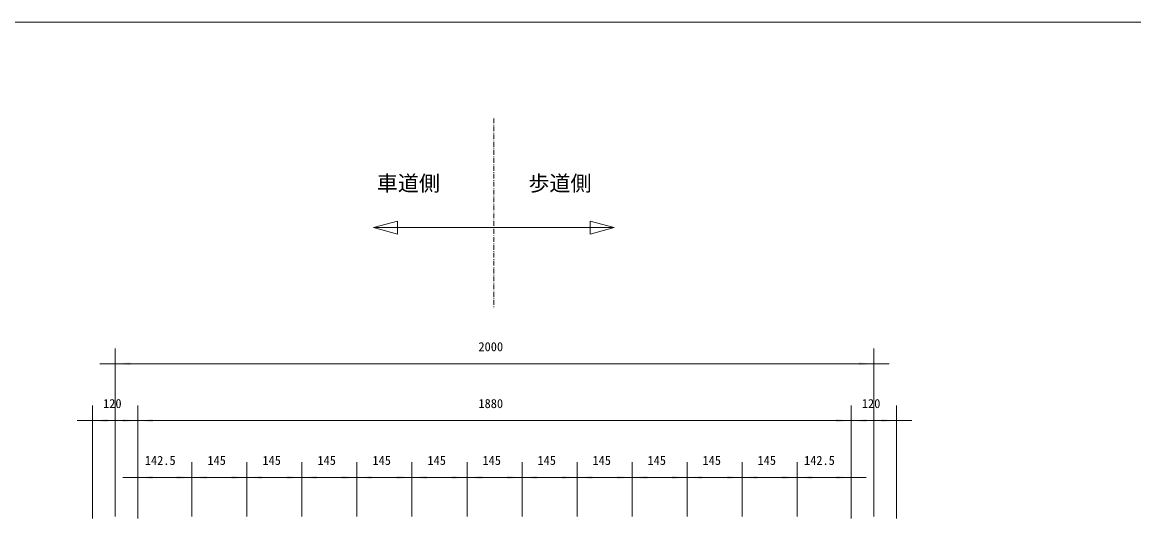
# Model space of a CAD drawing. Units: millimetres, scale not verified. Extents: x -3900 to 3900, y -2750 to 2750.
# Drawn here: x -2291 to 639, y 1435 to 2750 of the extents above; entities that cross this region are included whole.
import ezdxf
from ezdxf.enums import TextEntityAlignment as Align

# ---------------------------------------------------------------- set-up
doc = ezdxf.new("R2010")
doc.units = ezdxf.units.MM
doc.header["$LTSCALE"] = 20
doc.linetypes.add('USER6', pattern=[1.041641, 0.625, -0.208282, 0.069427, -0.138931])
doc.layers.add('0-1_IMPORTED', color=2, linetype='Continuous', lineweight=18)
doc.styles.add('ＭＳ ゴシック', font='')
doc.styles.get('ＭＳ ゴシック').set_extended_font_data('MS Gothic')

msp = doc.modelspace()

# ---------------------------------------------------------------- linework, layer by layer
at = {"layer": '0-1_IMPORTED', "linetype": 'USER6'}
msp.add_line((-1047.77, 2495.74), (-1047.77, 1995.74), dxfattribs=at)
at = {"layer": '0-1_IMPORTED'}
msp.add_line((-1365.27, 2208.24), (-730.27, 2208.24), dxfattribs=at)
at = {"layer": '0-1_IMPORTED', "color": 1}
for p, q in [((-2046, 1446), (-2046, 1889)), ((-46, 1446), (-46, 1889)), ((-2086, 1849), (-2046, 1849)), ((-2046, 1849), (-46, 1849)), ((-46, 1849), (-6, 1849)), ((-2106, 1441), (-2106, 1739)), ((-1986, 1441), (-1986, 1739)), ((-1986, 1441), (-1986, 1739)), ((-106, 1441), (-106, 1739)), ((-106, 1441), (-106, 1739)), ((14, 1441), (14, 1739)), ((-2146, 1699), (-2106, 1699)), ((-2106, 1699), (-1986, 1699)), ((-2026, 1699), (-1986, 1699)), ((-1986, 1699), (-1946, 1699)), ((-1986, 1699), (-106, 1699)), ((-146, 1699), (-106, 1699)), ((-106, 1699), (-66, 1699)), ((-106, 1699), (14, 1699)), ((14, 1699), (54, 1699)), ((-1986, 1516), (-1986, 1589)), ((-1843.5, 1446), (-1843.5, 1589)), ((-1843.5, 1446), (-1843.5, 1589)), ((-1698.5, 1446), (-1698.5, 1589)), ((-1698.5, 1446), (-1698.5, 1589)), ((-1553.5, 1446), (-1553.5, 1589)), ((-1553.5, 1446), (-1553.5, 1589)), ((-1408.5, 1446), (-1408.5, 1589)), ((-1408.5, 1446), (-1408.5, 1589)), ((-1263.5, 1446), (-1263.5, 1589)), ((-1263.5, 1446), (-1263.5, 1589)), ((-1118.5, 1446), (-1118.5, 1589)), ((-1118.5, 1446), (-1118.5, 1589)), ((-973.5, 1446), (-973.5, 1589)), ((-973.5, 1446), (-973.5, 1589)), ((-828.5, 1446), (-828.5, 1589)), ((-828.5, 1446), (-828.5, 1589)), ((-683.5, 1446), (-683.5, 1589)), ((-683.5, 1446), (-683.5, 1589)), ((-538.5, 1446), (-538.5, 1589)), ((-538.5, 1446), (-538.5, 1589)), ((-393.5, 1446), (-393.5, 1589)), ((-393.5, 1446), (-393.5, 1589)), ((-248.5, 1446), (-248.5, 1589)), ((-248.5, 1446), (-248.5, 1589)), ((-106, 1501), (-106, 1589)), ((-2026, 1549), (-1986, 1549)), ((-1986, 1549), (-1843.5, 1549)), ((-1883.5, 1549), (-1843.5, 1549)), ((-1843.5, 1549), (-1803.5, 1549)), ((-1843.5, 1549), (-1698.5, 1549)), ((-1738.5, 1549), (-1698.5, 1549)), ((-1698.5, 1549), (-1658.5, 1549)), ((-1698.5, 1549), (-1553.5, 1549)), ((-1593.5, 1549), (-1553.5, 1549)), ((-1553.5, 1549), (-1513.5, 1549)), ((-1553.5, 1549), (-1408.5, 1549)), ((-1448.5, 1549), (-1408.5, 1549)), ((-1408.5, 1549), (-1368.5, 1549)), ((-1408.5, 1549), (-1263.5, 1549)), ((-1303.5, 1549), (-1263.5, 1549)), ((-1263.5, 1549), (-1223.5, 1549)), ((-1263.5, 1549), (-1118.5, 1549)), ((-1158.5, 1549), (-1118.5, 1549)), ((-1118.5, 1549), (-1078.5, 1549)), ((-1118.5, 1549), (-973.5, 1549)), ((-1013.5, 1549), (-973.5, 1549)), ((-973.5, 1549), (-933.5, 1549)), ((-973.5, 1549), (-828.5, 1549)), ((-868.5, 1549), (-828.5, 1549)), ((-828.5, 1549), (-788.5, 1549)), ((-828.5, 1549), (-683.5, 1549)), ((-723.5, 1549), (-683.5, 1549)), ((-683.5, 1549), (-643.5, 1549)), ((-683.5, 1549), (-538.5, 1549)), ((-578.5, 1549), (-538.5, 1549)), ((-538.5, 1549), (-498.5, 1549)), ((-538.5, 1549), (-393.5, 1549)), ((-433.5, 1549), (-393.5, 1549)), ((-393.5, 1549), (-353.5, 1549)), ((-393.5, 1549), (-248.5, 1549)), ((-288.5, 1549), (-248.5, 1549)), ((-248.5, 1549), (-208.5, 1549)), ((-248.5, 1549), (-106, 1549)), ((-106, 1549), (-66, 1549))]:
    msp.add_line(p, q, dxfattribs=at)
at = {"layer": '0-1_IMPORTED'}
for points in [[(-3900, 2750), (3900, 2750), (3900, -2750), (-3900, -2750)], [(-1365.27, 2208.24), (-1301.77, 2225.26), (-1301.77, 2191.23)], [(-730.27, 2208.24), (-793.77, 2191.23), (-793.77, 2225.26)]]:
    msp.add_lwpolyline(points, close=True, dxfattribs=at)
at = {"layer": '0-1_IMPORTED', "color": 1}
for points in [[(-2046, 1849), (-2006, 1852.5), (-2006, 1845.5)], [(-46, 1849), (-86, 1845.5), (-86, 1852.5)], [(-2106, 1699), (-2066, 1702.5), (-2066, 1695.5)], [(-1986, 1699), (-2026, 1695.5), (-2026, 1702.5)], [(-1986, 1699), (-1946, 1702.5), (-1946, 1695.5)], [(-106, 1699), (-146, 1695.5), (-146, 1702.5)], [(-106, 1699), (-66, 1702.5), (-66, 1695.5)], [(14, 1699), (-26, 1695.5), (-26, 1702.5)], [(-1986, 1549), (-1946, 1552.5), (-1946, 1545.5)], [(-1843.5, 1549), (-1883.5, 1545.5), (-1883.5, 1552.5)], [(-1843.5, 1549), (-1803.5, 1552.5), (-1803.5, 1545.5)], [(-1698.5, 1549), (-1738.5, 1545.5), (-1738.5, 1552.5)], [(-1698.5, 1549), (-1658.5, 1552.5), (-1658.5, 1545.5)], [(-1553.5, 1549), (-1593.5, 1545.5), (-1593.5, 1552.5)], [(-1553.5, 1549), (-1513.5, 1552.5), (-1513.5, 1545.5)], [(-1408.5, 1549), (-1448.5, 1545.5), (-1448.5, 1552.5)], [(-1408.5, 1549), (-1368.5, 1552.5), (-1368.5, 1545.5)], [(-1263.5, 1549), (-1303.5, 1545.5), (-1303.5, 1552.5)], [(-1263.5, 1549), (-1223.5, 1552.5), (-1223.5, 1545.5)], [(-1118.5, 1549), (-1158.5, 1545.5), (-1158.5, 1552.5)], [(-1118.5, 1549), (-1078.5, 1552.5), (-1078.5, 1545.5)], [(-973.5, 1549), (-1013.5, 1545.5), (-1013.5, 1552.5)], [(-973.5, 1549), (-933.5, 1552.5), (-933.5, 1545.5)], [(-828.5, 1549), (-868.5, 1545.5), (-868.5, 1552.5)], [(-828.5, 1549), (-788.5, 1552.5), (-788.5, 1545.5)], [(-683.5, 1549), (-723.5, 1545.5), (-723.5, 1552.5)], [(-683.5, 1549), (-643.5, 1552.5), (-643.5, 1545.5)], [(-538.5, 1549), (-578.5, 1545.5), (-578.5, 1552.5)], [(-538.5, 1549), (-498.5, 1552.5), (-498.5, 1545.5)], [(-393.5, 1549), (-433.5, 1545.5), (-433.5, 1552.5)], [(-393.5, 1549), (-353.5, 1552.5), (-353.5, 1545.5)], [(-248.5, 1549), (-288.5, 1545.5), (-288.5, 1552.5)], [(-248.5, 1549), (-208.5, 1552.5), (-208.5, 1545.5)], [(-106, 1549), (-146, 1545.5), (-146, 1552.5)]]:
    msp.add_solid(points, dxfattribs=at)

# ---------------------------------------------------------------- texts
at = {"layer": '0-1_IMPORTED', "color": 7, "style": 'ＭＳ ゴシック'}
for s, height, p in [('車道側', 40.7, (-1356.35, 2292.52)), ('歩道側', 40.7, (-956.86, 2292.52)), ('2000', 23.88, (-1088.33, 1874.93)), ('120', 23.88, (-2077.75, 1724.93)), ('1880', 23.88, (-1088.33, 1724.93)), ('120', 23.88, (-77.75, 1724.93)), ('142.5', 23.88, (-1967.67, 1574.93)), ('145', 23.88, (-1802.75, 1574.93)), ('145', 23.88, (-1657.75, 1574.93)), ('145', 23.88, (-1512.75, 1574.93)), ('145', 23.88, (-1367.75, 1574.93)), ('145', 23.88, (-1222.75, 1574.93)), ('145', 23.88, (-1077.75, 1574.93)), ('145', 23.88, (-932.75, 1574.93)), ('145', 23.88, (-787.75, 1574.93)), ('145', 23.88, (-642.75, 1574.93)), ('145', 23.88, (-497.75, 1574.93)), ('145', 23.88, (-352.75, 1574.93)), ('142.5', 23.88, (-230.17, 1574.93))]:
    msp.add_text(s, height=height, dxfattribs=at).set_placement(p, align=Align.BOTTOM_LEFT)

doc.saveas('drawing.dxf')
